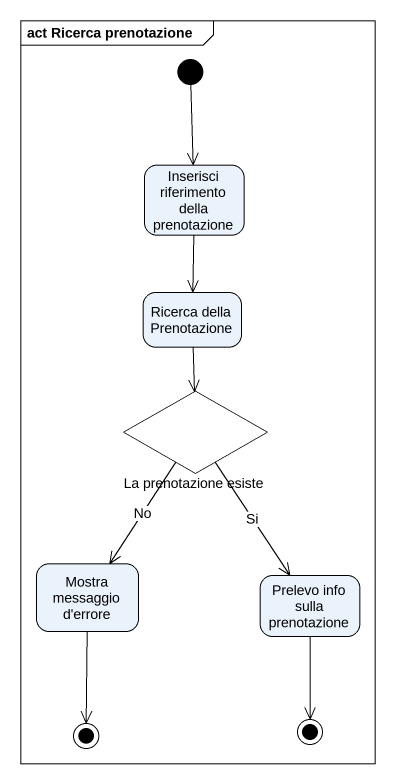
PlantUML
@startuml
mainframe act Ricerca prenotazione
hide empty description
state "Inserisci riferimento della prenotazione" as Inserisci_riferimento_della
state "Ricerca della Prenotazione" as Ricerca_della_Prenotazione
state "La prenotazione esiste" as La_prenotazione_esiste <<choice>>
state "Mostra messaggio d'errore" as Mostra_messaggio_d_errore
state "Prelevo info sulla prenotazione" as Prelevo_info_sulla
state final1 <<end>>
state final2 <<end>>
[*] --> Inserisci_riferimento_della
Inserisci_riferimento_della --> Ricerca_della_Prenotazione
Ricerca_della_Prenotazione --> La_prenotazione_esiste
La_prenotazione_esiste --> Mostra_messaggio_d_errore : No
La_prenotazione_esiste --> Prelevo_info_sulla : Si
Mostra_messaggio_d_errore --> final1
Prelevo_info_sulla --> final2
@enduml
